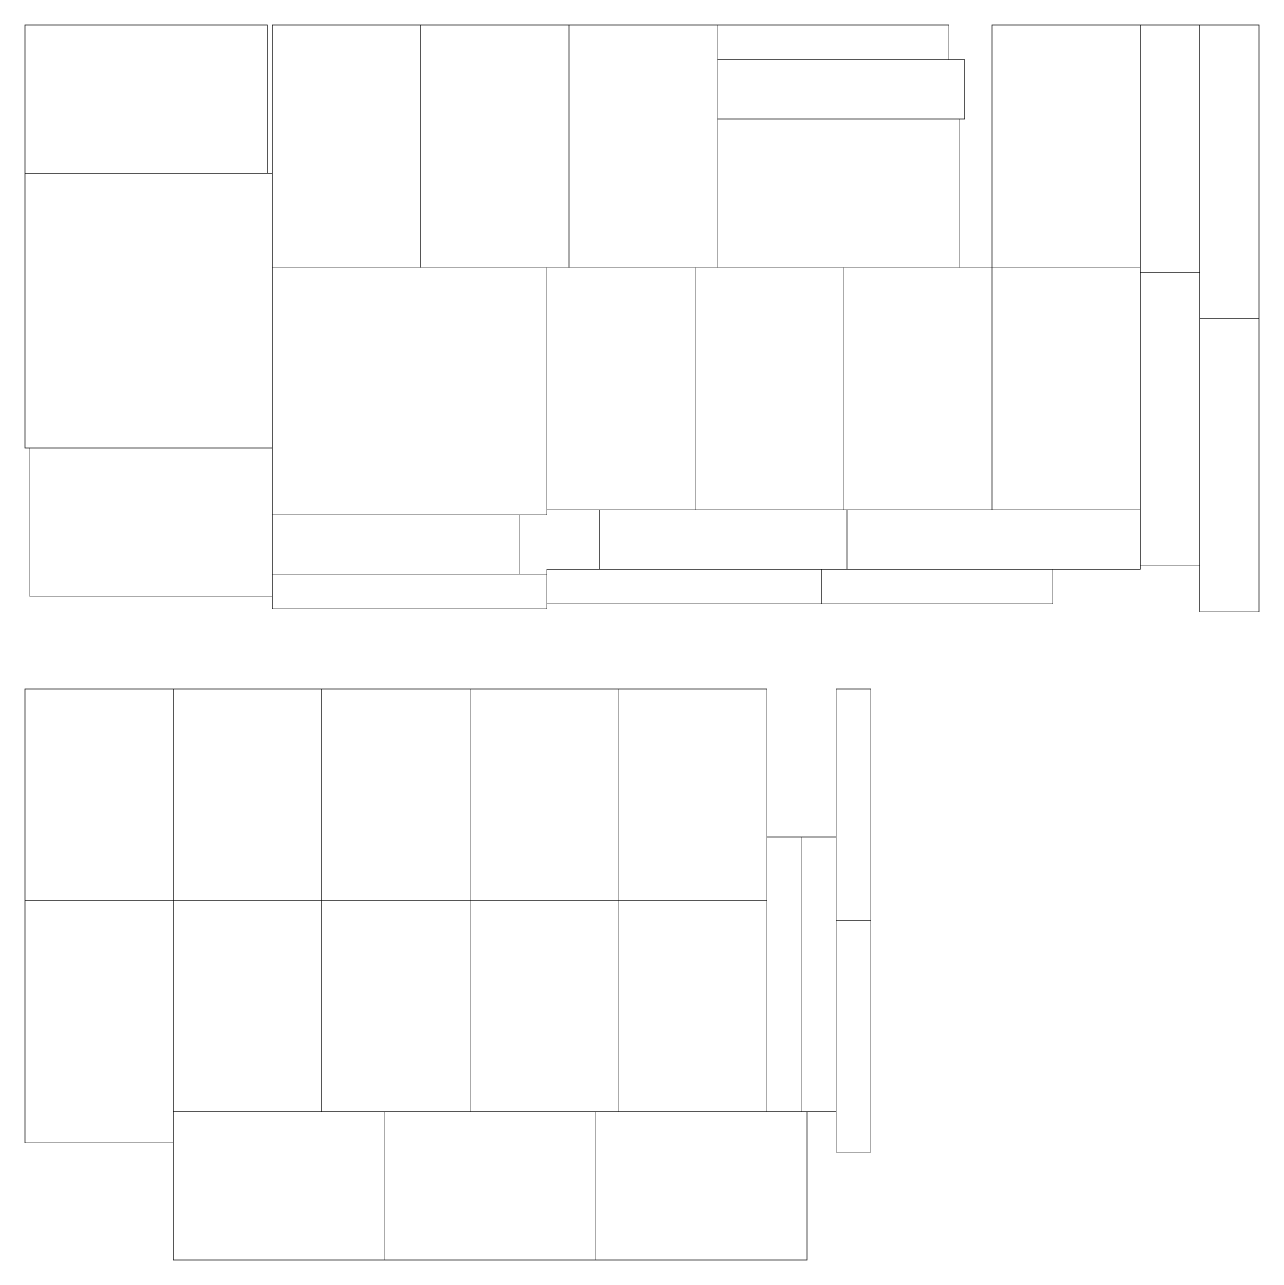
# Model space of a CAD drawing. Extents: x 0 to 2496, y 0 to 2497.
import ezdxf

# ---------------------------------------------------------------- set-up
doc = ezdxf.new("R2010")
doc.units = 0
doc.layers.get('0').update_dxf_attribs({"linetype": 'CONTINUOUS'})

msp = doc.modelspace()

# ---------------------------------------------------------------- linework, layer by layer
at = {"color": 0, "const_width": 1}
for points in [[(0.5, 2196.5), (0.5, 2496.5), (490.5, 2496.5), (490.5, 2196.5)], [(800.5, 2006.5), (800.5, 2496.5), (500.5, 2496.5), (500.5, 1316.5), (1055.5, 1316.5), (1055.5, 1396.5), (2255.5, 1396.5), (2255.5, 2496.5), (2375.5, 2496.5)], [(800.5, 2496.5), (1100.5, 2496.5), (1100.5, 2006.5)], [(1100.5, 2496.5), (1400.5, 2496.5), (1400.5, 2006.5)], [(1868.5, 2426.5), (1868.5, 2496.5), (1400.5, 2496.5)], [(2255.5, 2496.5), (1955.5, 2496.5), (1955.5, 1516.5)], [(2375.5, 1903.5), (2495.5, 1903.5), (2495.5, 2496.5), (2375.5, 2496.5), (2375.5, 1310.5), (2495.5, 1310.5), (2495.5, 1903.5)], [(1400.5, 2306.5), (1900.5, 2306.5), (1900.5, 2426.5), (1400.5, 2426.5)], [(1890.5, 2306.5), (1890.5, 2006.5)], [(500.5, 2196.5), (0.5, 2196.5), (0.5, 1641.5), (500.5, 1641.5)], [(1055.5, 2006.5), (1055.5, 1506.5), (500.5, 1506.5)], [(2255.5, 2006.5), (500.5, 2006.5)], [(1355.5, 2006.5), (1355.5, 1516.5)], [(1655.5, 2006.5), (1655.5, 1516.5)], [(2255.5, 1996.5), (2375.5, 1996.5)], [(500.5, 1341.5), (10.5, 1341.5), (10.5, 1641.5)], [(1000.5, 1386.5), (1000.5, 1506.5)], [(2255.5, 1516.5), (1055.5, 1516.5)], [(1162.5, 1516.5), (1162.5, 1396.5)], [(1662.5, 1516.5), (1662.5, 1396.5)], [(2255.5, 1403.5), (2375.5, 1403.5)], [(1055.5, 1386.5), (500.5, 1386.5)], [(1055.5, 1326.5), (1610.5, 1326.5), (1610.5, 1396.5)], [(1610.5, 1326.5), (2078.5, 1326.5), (2078.5, 1396.5)], [(300.5, 1154.5), (0.5, 1154.5), (0.5, 727.5), (300.5, 727.5)], [(727.5, 300.5), (727.5, 0.5), (300.5, 0.5), (300.5, 1154.5), (1500.5, 1154.5), (1500.5, 300.5)], [(600.5, 300.5), (600.5, 1154.5)], [(900.5, 300.5), (900.5, 1154.5)], [(1200.5, 300.5), (1200.5, 1154.5)], [(1640.5, 686.5), (1710.5, 686.5), (1710.5, 1154.5), (1640.5, 1154.5), (1640.5, 218.5), (1710.5, 218.5), (1710.5, 686.5)], [(1500.5, 855.5), (1640.5, 855.5)], [(1570.5, 300.5), (1570.5, 855.5)], [(300.5, 237.5), (0.5, 237.5), (0.5, 727.5)], [(300.5, 727.5), (1500.5, 727.5)], [(1640.5, 300.5), (300.5, 300.5)], [(727.5, 0.5), (1154.5, 0.5), (1154.5, 300.5)], [(1154.5, 0.5), (1581.5, 0.5), (1581.5, 300.5)]]:
    msp.add_lwpolyline(points, dxfattribs=at)

doc.saveas('drawing.dxf')
